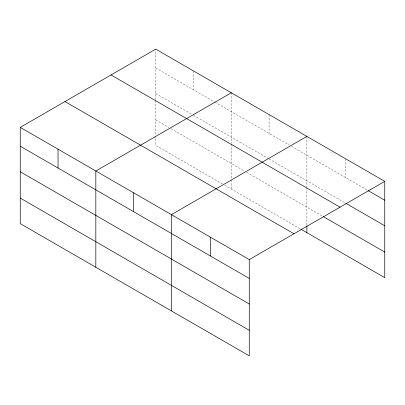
<?xml version="1.0" encoding="UTF-8"?>
<svg xmlns="http://www.w3.org/2000/svg" width="405" height="405" viewBox="0 0 405 405"><rect width="100%" height="100%" fill="white"/><g stroke="black" fill="none" stroke-linecap="round" stroke-linejoin="round"><path stroke-width="0.3" stroke-dasharray="2.02 1.52" d="M155.733 99.807L155.733 49.142M155.733 67.989L214.331 101.822M214.878 102.141L289.357 145.142M291.549 146.402L367.446 190.223M155.733 93.54L191.879 114.407M193.519 115.359L268.55 158.674M269.097 158.993L345.819 203.285M155.733 119.865L168.875 127.453M171.067 128.719L244.453 171.087M246.645 172.353L322.567 216.184M222.548 183.992L155.733 145.415L155.733 136.07M224.734 185.257L300.313 228.891M345.819 158.887L345.819 177.734M306.884 136.409L306.884 187.075M306.884 187.702L306.884 225.205M269.097 114.59L269.097 133.442M231.311 92.775L231.311 143.441M231.311 144.069L231.311 179.081M231.311 179.704L231.311 189.049M193.519 70.956L193.519 89.809M155.733 100.435L155.733 135.447"/><path stroke-width="0.61" d="M20.25 127.362L249.267 259.585L249.267 355.858L20.25 223.636L20.25 127.362L155.733 49.142L384.75 181.364L384.75 277.638L300.859 229.205M231.311 92.775L95.823 170.996L95.823 267.27M306.884 136.409L171.401 214.63L171.401 310.903M249.267 259.585L384.75 181.364M367.988 190.537L384.75 200.212M345.819 203.285L384.75 225.762M111.026 74.955L340.038 207.178M323.104 216.498L384.75 252.087M64.962 101.549L293.974 233.771M20.25 146.21L249.267 278.432M20.25 171.76L249.267 303.983M20.25 198.085L249.267 330.308M306.884 225.828L306.884 232.683M210.332 237.107L210.332 255.955M133.615 192.81L133.615 211.663M58.036 149.177L58.036 168.029"/></g></svg>
